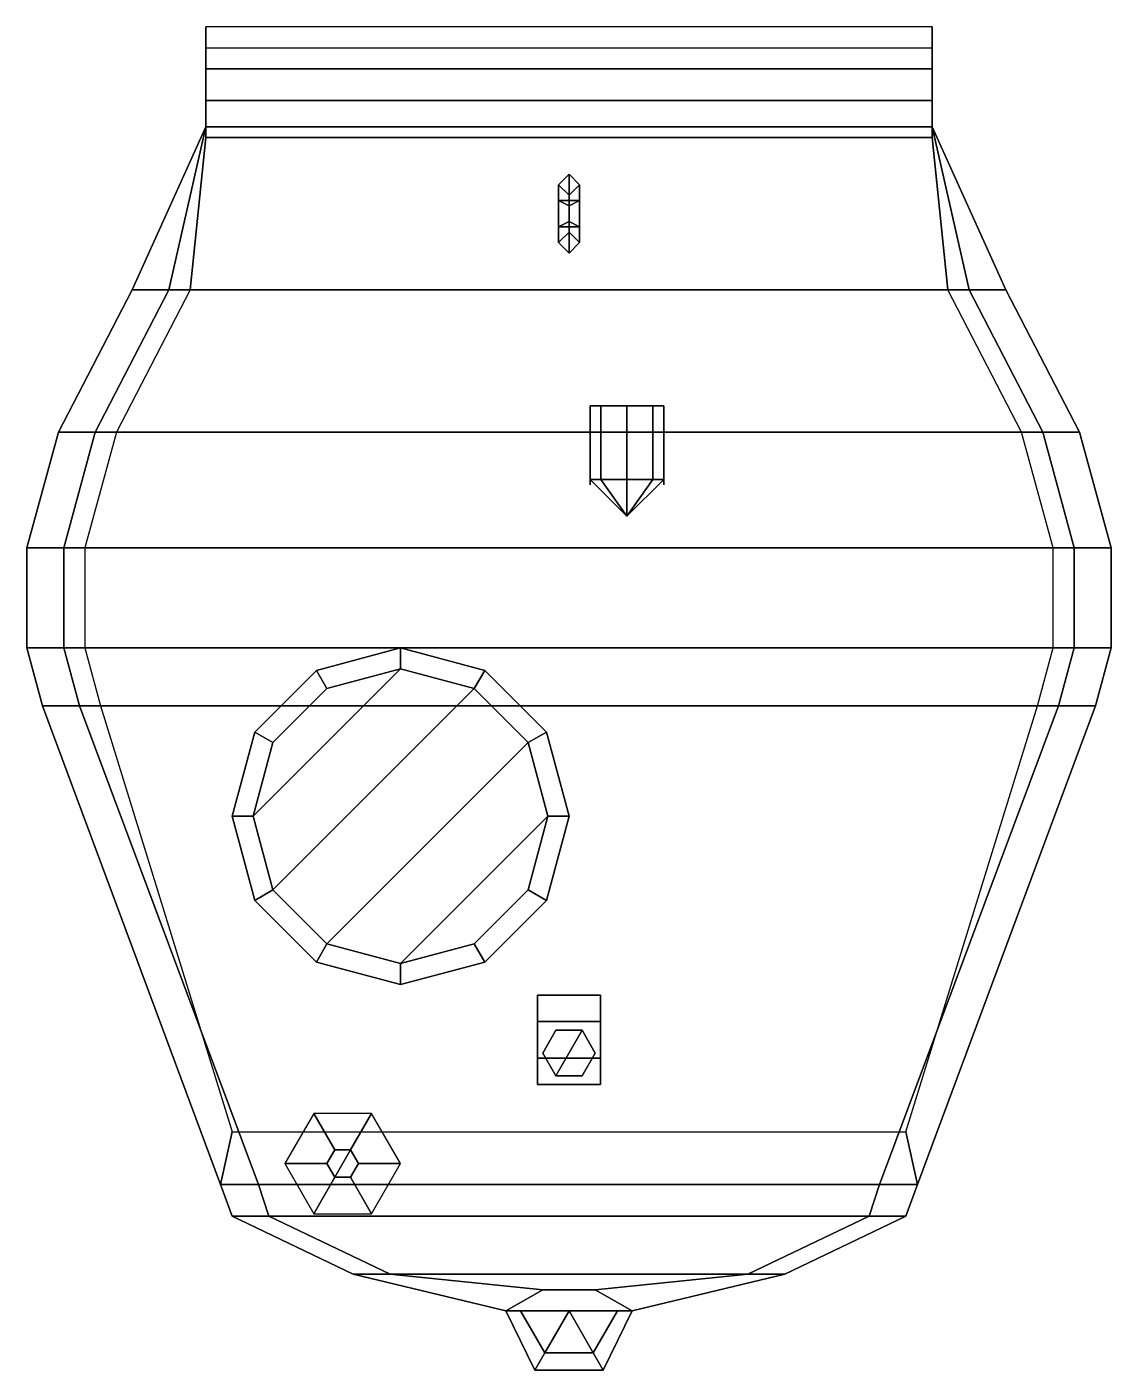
# Model space of a CAD drawing. Extents: x -1.03 to 1.03, y -1.4 to 1.15.
import ezdxf

# ---------------------------------------------------------------- set-up
doc = ezdxf.new("R2010")
doc.units = 0
doc.layers.add('TURRET', color=2, linetype='CONTINUOUS')

msp = doc.modelspace()

# ---------------------------------------------------------------- linework, layer by layer
at = {"layer": 'TURRET'}
for points in [[(-0.69, 1.11, 0.11), (-0.69, 1.01, 0.11), (-0.69, 1.07, 0.54), (-0.69, 1.15, 0.43)], [(-0.69, 1.15, 0.43), (-0.69, 1.07, 0.54), (0.69, 1.07, 0.54), (0.69, 1.15, 0.43)], [(0.69, 1.07, 0.54), (0.69, 1.01, 0.11), (0.69, 1.11, 0.11), (0.69, 1.15, 0.43)], [(0.69, 1.11, 0.11), (0.69, 1.01, 0.11), (-0.69, 1.01, 0.11), (-0.69, 1.11, 0.11)], [(-0.69, 1.01, 0.11), (-0.69, 0.96, 0.07), (-0.69, 0.96, 0.54), (-0.69, 1.07, 0.54)], [(-0.69, 1.07, 0.54), (-0.69, 0.96, 0.54), (0.69, 0.96, 0.54), (0.69, 1.07, 0.54)], [(0.69, 0.96, 0.54), (0.69, 0.96, 0.07), (0.69, 1.01, 0.11), (0.69, 1.07, 0.54)], [(0.69, 1.01, 0.11), (0.69, 0.96, 0.07), (-0.69, 0.96, 0.07), (-0.69, 1.01, 0.11)], [(-0.69, 0.96, 0.07), (-0.83, 0.65, 0.07), (-0.83, 0.65, 0.65), (-0.69, 0.96, 0.61)], [(-0.69, 0.96, 0.61), (-0.83, 0.65, 0.65), (-0.76, 0.65, 0.72)], [(-0.69, 0.94), (-0.72, 0.65), (-0.83, 0.65, 0.07), (-0.69, 0.96, 0.07)], [(-0.76, 0.65, 0.72), (0.76, 0.65, 0.72), (0.69, 0.96, 0.61), (-0.69, 0.96, 0.61)], [(-0.69, 0.96, 0.61), (0.69, 0.96, 0.61), (0.69, 0.96, 0.54), (-0.69, 0.96, 0.54)], [(-0.69, 0.96, 0.07), (0.69, 0.96, 0.07), (0.69, 0.94), (-0.69, 0.94)], [(0.69, 0.96, 0.61), (0.83, 0.65, 0.65), (0.83, 0.65, 0.07), (0.69, 0.96, 0.07)], [(0.76, 0.65, 0.72), (0.76, 0.65, 0.72), (0.83, 0.65, 0.65), (0.69, 0.96, 0.61)], [(0.69, 0.96, 0.07), (0.83, 0.65, 0.07), (0.72, 0.65), (0.69, 0.94)], [(0.69, 0.94), (0.72, 0.65), (-0.72, 0.65), (-0.69, 0.94)], [(0, 0.87, 0.74), (-0.02, 0.85, 0.72), (-0.02, 0.82, 0.76), (0, 0.82, 0.78)], [(0, 0.87, 0.64), (-0.02, 0.85, 0.65), (-0.02, 0.85, 0.72), (0, 0.87, 0.74)], [(0.02, 0.85, 0.72), (0, 0.87, 0.74), (0, 0.82, 0.78), (0.02, 0.82, 0.76)], [(0.02, 0.85, 0.65), (0, 0.87, 0.64), (0, 0.87, 0.74), (0.02, 0.85, 0.72)], [(-0.02, 0.85, 0.72), (0, 0.83, 0.71), (0, 0.81, 0.74), (-0.02, 0.82, 0.76)], [(-0.02, 0.85, 0.65), (0, 0.83, 0.65), (0, 0.83, 0.71), (-0.02, 0.85, 0.72)], [(0, 0.83, 0.71), (0.02, 0.85, 0.72), (0.02, 0.82, 0.76), (0, 0.81, 0.74)], [(0, 0.83, 0.65), (0.02, 0.85, 0.65), (0.02, 0.85, 0.72), (0, 0.83, 0.71)], [(0, 0.78, 0.74), (-0.02, 0.77, 0.76), (-0.02, 0.82, 0.76), (0, 0.81, 0.74)], [(-0.02, 0.77, 0.76), (0, 0.77, 0.78), (0, 0.82, 0.78), (-0.02, 0.82, 0.76)], [(0.02, 0.77, 0.76), (0, 0.78, 0.74), (0, 0.81, 0.74), (0.02, 0.82, 0.76)], [(0, 0.77, 0.78), (0.02, 0.77, 0.76), (0.02, 0.82, 0.76), (0, 0.82, 0.78)], [(0, 0.76, 0.71), (-0.02, 0.74, 0.72), (-0.02, 0.77, 0.76), (0, 0.78, 0.74)], [(-0.02, 0.74, 0.72), (0, 0.72, 0.73), (0, 0.77, 0.78), (-0.02, 0.77, 0.76)], [(0.02, 0.74, 0.72), (0, 0.76, 0.71), (0, 0.78, 0.74), (0.02, 0.77, 0.76)], [(0, 0.72, 0.73), (0.02, 0.74, 0.72), (0.02, 0.77, 0.76), (0, 0.77, 0.78)], [(0, 0.76, 0.67), (-0.02, 0.74, 0.68), (-0.02, 0.74, 0.72), (0, 0.76, 0.71)], [(0.02, 0.74, 0.68), (0, 0.76, 0.67), (0, 0.76, 0.71), (0.02, 0.74, 0.72)], [(-0.02, 0.74, 0.68), (0, 0.72, 0.69), (0, 0.72, 0.73), (-0.02, 0.74, 0.72)], [(0, 0.72, 0.69), (0.02, 0.74, 0.68), (0.02, 0.74, 0.72), (0, 0.72, 0.73)], [(-0.83, 0.65, 0.07), (-0.97, 0.38, 0.07), (-0.97, 0.38, 0.65), (-0.83, 0.65, 0.65)], [(-0.83, 0.65, 0.65), (-0.97, 0.38, 0.65), (-0.9, 0.38, 0.72), (-0.76, 0.65, 0.72)], [(-0.72, 0.65), (-0.86, 0.38), (-0.97, 0.38, 0.07), (-0.83, 0.65, 0.07)], [(-0.9, 0.38, 0.72), (0.9, 0.38, 0.72), (0.76, 0.65, 0.72), (-0.76, 0.65, 0.72)], [(0.83, 0.65, 0.07), (0.97, 0.38, 0.07), (0.86, 0.38), (0.72, 0.65)], [(0.76, 0.65, 0.72), (0.9, 0.38, 0.72), (0.97, 0.38, 0.65), (0.83, 0.65, 0.65)], [(0.83, 0.65, 0.65), (0.97, 0.38, 0.65), (0.97, 0.38, 0.07), (0.83, 0.65, 0.07)], [(0.0605, 0.43, 0.9495), (0.04, 0.43, 0.9), (0.04, 0.29, 0.9), (0.0605, 0.29, 0.9495)], [(0.04, 0.43, 0.9), (0.0605, 0.43, 0.8505), (0.0605, 0.29, 0.8505), (0.04, 0.29, 0.9)], [(0.11, 0.43, 0.97), (0.0605, 0.43, 0.8505), (0.04, 0.43, 0.9), (0.0605, 0.43, 0.9495)], [(0.11, 0.43, 0.97), (0.0605, 0.43, 0.9495), (0.0605, 0.29, 0.9495), (0.11, 0.29, 0.97)], [(0.0605, 0.43, 0.8505), (0.11, 0.43, 0.83), (0.11, 0.29, 0.83), (0.0605, 0.29, 0.8505)], [(0.1595, 0.43, 0.9495), (0.11, 0.43, 0.83), (0.0605, 0.43, 0.8505), (0.11, 0.43, 0.97)], [(0.1595, 0.43, 0.9495), (0.11, 0.43, 0.97), (0.11, 0.29, 0.97), (0.1595, 0.29, 0.9495)], [(0.11, 0.43, 0.83), (0.1595, 0.43, 0.8505), (0.1595, 0.29, 0.8505), (0.11, 0.29, 0.83)], [(0.18, 0.43, 0.9), (0.1595, 0.43, 0.8505), (0.11, 0.43, 0.83), (0.1595, 0.43, 0.9495)], [(0.18, 0.43, 0.9), (0.1595, 0.43, 0.9495), (0.1595, 0.29, 0.9495), (0.18, 0.29, 0.9)], [(0.1595, 0.43, 0.8505), (0.18, 0.43, 0.9), (0.18, 0.29, 0.9), (0.1595, 0.29, 0.8505)], [(-0.97, 0.38, 0.07), (-1.03, 0.16, 0.07), (-1.03, 0.16, 0.65), (-0.97, 0.38, 0.65)], [(-0.97, 0.38, 0.65), (-1.03, 0.16, 0.65), (-0.96, 0.16, 0.72), (-0.9, 0.38, 0.72)], [(-0.86, 0.38), (-0.92, 0.16), (-1.03, 0.16, 0.07), (-0.97, 0.38, 0.07)], [(-0.96, 0.16, 0.72), (0.96, 0.16, 0.72), (0.9, 0.38, 0.72), (-0.9, 0.38, 0.72)], [(0.97, 0.38, 0.07), (1.03, 0.16, 0.07), (0.92, 0.16), (0.86, 0.38)], [(0.9, 0.38, 0.72), (0.96, 0.16, 0.72), (1.03, 0.16, 0.65), (0.97, 0.38, 0.65)], [(0.97, 0.38, 0.65), (1.03, 0.16, 0.65), (1.03, 0.16, 0.07), (0.97, 0.38, 0.07)], [(0.04, 0.35, 0.72), (0.04, 0.28, 0.72), (0.04, 0.29, 0.94), (0.04, 0.34, 0.94)], [(0.04, 0.34, 0.94), (0.04, 0.29, 0.94), (0.04, 0.28, 0.72), (0.04, 0.35, 0.72)], [(0.18, 0.34, 0.94), (0.18, 0.29, 0.94), (0.18, 0.28, 0.72), (0.18, 0.35, 0.72)], [(0.18, 0.35, 0.72), (0.18, 0.28, 0.72), (0.18, 0.29, 0.94), (0.18, 0.34, 0.94)], [(0.0605, 0.29, 0.9495), (0.04, 0.29, 0.9), (0.11, 0.22, 0.9)], [(0.04, 0.29, 0.9), (0.0605, 0.29, 0.8505), (0.11, 0.22, 0.9)], [(0.11, 0.29, 0.97), (0.0605, 0.29, 0.9495), (0.11, 0.22, 0.9)], [(0.0605, 0.29, 0.8505), (0.11, 0.29, 0.83), (0.11, 0.22, 0.9)], [(0.18, 0.29, 0.9), (0.1595, 0.29, 0.9495), (0.11, 0.22, 0.9)], [(0.1595, 0.29, 0.9495), (0.11, 0.29, 0.97), (0.11, 0.22, 0.9)], [(0.11, 0.29, 0.83), (0.1595, 0.29, 0.8505), (0.11, 0.22, 0.9)], [(0.1595, 0.29, 0.8505), (0.18, 0.29, 0.9), (0.11, 0.22, 0.9)], [(-1.03, 0.16, 0.07), (-1.03, -0.03, 0.07), (-1.03, -0.03, 0.65), (-1.03, 0.16, 0.65)], [(-1.03, 0.16, 0.65), (-1.03, -0.03, 0.65), (-0.96, -0.03, 0.72), (-0.96, 0.16, 0.72)], [(-0.92, 0.16), (-0.92, -0.03), (-1.03, -0.03, 0.07), (-1.03, 0.16, 0.07)], [(-0.96, -0.03, 0.72), (0.96, -0.03, 0.72), (0.96, 0.16, 0.72), (-0.96, 0.16, 0.72)], [(1.03, 0.16, 0.07), (1.03, -0.03, 0.07), (0.92, -0.03), (0.92, 0.16)], [(0.96, 0.16, 0.72), (0.96, -0.03, 0.72), (1.03, -0.03, 0.65), (1.03, 0.16, 0.65)], [(1.03, 0.16, 0.65), (1.03, -0.03, 0.65), (1.03, -0.03, 0.07), (1.03, 0.16, 0.07)], [(-1.03, -0.03, 0.07), (-1, -0.14, 0.07), (-1, -0.14, 0.65), (-1.03, -0.03, 0.65)], [(-1.03, -0.03, 0.65), (-1, -0.14, 0.65), (-0.93, -0.14, 0.72), (-0.96, -0.03, 0.72)], [(-0.92, -0.03), (-0.89, -0.14), (-1, -0.14, 0.07), (-1.03, -0.03, 0.07)], [(-0.93, -0.14, 0.72), (0.93, -0.14, 0.72), (0.96, -0.03, 0.72), (-0.96, -0.03, 0.72)], [(-0.32, -0.03, 0.8), (-0.48, -0.0729, 0.8), (-0.46, -0.1075, 0.87), (-0.32, -0.07, 0.87)], [(-0.32, -0.03, 0.72), (-0.48, -0.0729, 0.72), (-0.48, -0.0729, 0.8), (-0.32, -0.03, 0.8)], [(-0.16, -0.0729, 0.8), (-0.32, -0.03, 0.8), (-0.32, -0.07, 0.87), (-0.18, -0.1075, 0.87)], [(-0.16, -0.0729, 0.72), (-0.32, -0.03, 0.72), (-0.32, -0.03, 0.8), (-0.16, -0.0729, 0.8)], [(1.03, -0.03, 0.07), (1, -0.14, 0.07), (0.89, -0.14), (0.92, -0.03)], [(0.96, -0.03, 0.72), (0.93, -0.14, 0.72), (1, -0.14, 0.65), (1.03, -0.03, 0.65)], [(1.03, -0.03, 0.65), (1, -0.14, 0.65), (1, -0.14, 0.07), (1.03, -0.03, 0.07)], [(-0.46, -0.1075, 0.87), (-0.5625, -0.21, 0.87), (-0.6, -0.35, 0.87), (-0.32, -0.07, 0.87)], [(-0.32, -0.07, 0.87), (-0.6, -0.35, 0.87), (-0.5625, -0.49, 0.87), (-0.18, -0.1075, 0.87)], [(-0.48, -0.0729, 0.8), (-0.5971, -0.19, 0.8), (-0.5625, -0.21, 0.87), (-0.46, -0.1075, 0.87)], [(-0.48, -0.0729, 0.72), (-0.5971, -0.19, 0.72), (-0.5971, -0.19, 0.8), (-0.48, -0.0729, 0.8)], [(-0.0429, -0.19, 0.8), (-0.16, -0.0729, 0.8), (-0.18, -0.1075, 0.87), (-0.0775, -0.21, 0.87)], [(-0.0429, -0.19, 0.72), (-0.16, -0.0729, 0.72), (-0.16, -0.0729, 0.8), (-0.0429, -0.19, 0.8)], [(-0.18, -0.1075, 0.87), (-0.5625, -0.49, 0.87), (-0.46, -0.5925, 0.87), (-0.0775, -0.21, 0.87)], [(-1, -0.14, 0.07), (-0.6623, -1.05, 0.07), (-0.6623, -1.05, 0.65), (-1, -0.14, 0.65)], [(-1, -0.14, 0.65), (-0.6623, -1.05, 0.65), (-0.59, -1.05, 0.72), (-0.93, -0.14, 0.72)], [(-0.89, -0.14), (-0.64, -0.95), (-0.6623, -1.05, 0.07), (-1, -0.14, 0.07)], [(-0.59, -1.05, 0.72), (0.59, -1.05, 0.72), (0.93, -0.14, 0.72), (-0.93, -0.14, 0.72)], [(0.93, -0.14, 0.72), (0.59, -1.05, 0.72), (0.6623, -1.05, 0.65), (1, -0.14, 0.65)], [(1, -0.14, 0.07), (0.6623, -1.05, 0.07), (0.64, -0.95), (0.89, -0.14)], [(1, -0.14, 0.65), (0.6623, -1.05, 0.65), (0.6623, -1.05, 0.07), (1, -0.14, 0.07)], [(-0.5971, -0.19, 0.8), (-0.64, -0.35, 0.8), (-0.6, -0.35, 0.87), (-0.5625, -0.21, 0.87)], [(-0.5971, -0.19, 0.72), (-0.64, -0.35, 0.72), (-0.64, -0.35, 0.8), (-0.5971, -0.19, 0.8)], [(0, -0.35, 0.8), (-0.0429, -0.19, 0.8), (-0.0775, -0.21, 0.87), (-0.04, -0.35, 0.87)], [(0, -0.35, 0.72), (-0.0429, -0.19, 0.72), (-0.0429, -0.19, 0.8), (0, -0.35, 0.8)], [(-0.0775, -0.21, 0.87), (-0.46, -0.5925, 0.87), (-0.32, -0.63, 0.87), (-0.04, -0.35, 0.87)], [(-0.64, -0.35, 0.8), (-0.5971, -0.51, 0.8), (-0.5625, -0.49, 0.87), (-0.6, -0.35, 0.87)], [(-0.64, -0.35, 0.72), (-0.5971, -0.51, 0.72), (-0.5971, -0.51, 0.8), (-0.64, -0.35, 0.8)], [(-0.04, -0.35, 0.87), (-0.32, -0.63, 0.87), (-0.18, -0.5925, 0.87), (-0.0775, -0.49, 0.87)], [(-0.0429, -0.51, 0.8), (0, -0.35, 0.8), (-0.04, -0.35, 0.87), (-0.0775, -0.49, 0.87)], [(-0.0429, -0.51, 0.72), (0, -0.35, 0.72), (0, -0.35, 0.8), (-0.0429, -0.51, 0.8)], [(-0.5971, -0.51, 0.8), (-0.48, -0.6271, 0.8), (-0.46, -0.5925, 0.87), (-0.5625, -0.49, 0.87)], [(-0.5971, -0.51, 0.72), (-0.48, -0.6271, 0.72), (-0.48, -0.6271, 0.8), (-0.5971, -0.51, 0.8)], [(-0.16, -0.6271, 0.8), (-0.0429, -0.51, 0.8), (-0.0775, -0.49, 0.87), (-0.18, -0.5925, 0.87)], [(-0.16, -0.6271, 0.72), (-0.0429, -0.51, 0.72), (-0.0429, -0.51, 0.8), (-0.16, -0.6271, 0.8)], [(-0.48, -0.6271, 0.8), (-0.32, -0.67, 0.8), (-0.32, -0.63, 0.87), (-0.46, -0.5925, 0.87)], [(-0.32, -0.67, 0.8), (-0.16, -0.6271, 0.8), (-0.18, -0.5925, 0.87), (-0.32, -0.63, 0.87)], [(-0.48, -0.6271, 0.72), (-0.32, -0.67, 0.72), (-0.32, -0.67, 0.8), (-0.48, -0.6271, 0.8)], [(-0.32, -0.67, 0.72), (-0.16, -0.6271, 0.72), (-0.16, -0.6271, 0.8), (-0.32, -0.67, 0.8)], [(-0.06, -0.69, 0.75), (-0.06, -0.81, 0.75), (-0.06, -0.86, 0.85), (-0.06, -0.74, 0.85)], [(0.06, -0.74, 0.85), (0.06, -0.69, 0.75), (-0.06, -0.69, 0.75), (-0.06, -0.74, 0.85)], [(-0.06, -0.69, 0.72), (-0.06, -0.81, 0.72), (-0.06, -0.81, 0.75), (-0.06, -0.69, 0.75)], [(0.06, -0.69, 0.75), (0.06, -0.69, 0.72), (-0.06, -0.69, 0.72), (-0.06, -0.69, 0.75)], [(0.06, -0.86, 0.85), (0.06, -0.81, 0.75), (0.06, -0.69, 0.75), (0.06, -0.74, 0.85)], [(0.06, -0.81, 0.75), (0.06, -0.81, 0.72), (0.06, -0.69, 0.72), (0.06, -0.69, 0.75)], [(-0.06, -0.74, 0.85), (-0.06, -0.86, 0.85), (0.06, -0.86, 0.85), (0.06, -0.74, 0.85)], [(-0.025, -0.7567, 0.85), (-0.05, -0.8, 0.85), (-0.05, -0.8, 1.18), (-0.025, -0.7567, 1.18)], [(-0.025, -0.7567, 1.18), (-0.05, -0.8, 1.18), (-0.025, -0.8433, 1.18), (0.025, -0.7567, 1.18)], [(0.025, -0.7567, 0.85), (-0.025, -0.7567, 0.85), (-0.025, -0.7567, 1.18), (0.025, -0.7567, 1.18)], [(0.025, -0.7567, 1.18), (-0.025, -0.8433, 1.18), (0.025, -0.8433, 1.18), (0.05, -0.8, 1.18)], [(0.05, -0.8, 0.85), (0.025, -0.7567, 0.85), (0.025, -0.7567, 1.18), (0.05, -0.8, 1.18)], [(-0.06, -0.86, 0.85), (-0.06, -0.81, 0.75), (0.06, -0.81, 0.75), (0.06, -0.86, 0.85)], [(-0.06, -0.81, 0.75), (-0.06, -0.81, 0.72), (0.06, -0.81, 0.72), (0.06, -0.81, 0.75)], [(-0.05, -0.8, 0.85), (-0.025, -0.8433, 0.85), (-0.025, -0.8433, 1.18), (-0.05, -0.8, 1.18)], [(0.025, -0.8433, 0.85), (0.05, -0.8, 0.85), (0.05, -0.8, 1.18), (0.025, -0.8433, 1.18)], [(-0.025, -0.8433, 0.85), (0.025, -0.8433, 0.85), (0.025, -0.8433, 1.18), (-0.025, -0.8433, 1.18)], [(-0.485, -0.9147, 0.72), (-0.54, -1.01, 0.72), (-0.46, -1.01, 0.74), (-0.445, -0.984, 0.74)], [(-0.375, -0.9147, 0.72), (-0.485, -0.9147, 0.72), (-0.445, -0.984, 0.74), (-0.415, -0.984, 0.74)], [(-0.32, -1.01, 0.72), (-0.375, -0.9147, 0.72), (-0.415, -0.984, 0.74), (-0.4, -1.01, 0.74)], [(-0.64, -0.95), (0.64, -0.95), (0.6623, -1.05, 0.07), (-0.6623, -1.05, 0.07)], [(-0.445, -0.984, 0.74), (-0.46, -1.01, 0.74), (-0.46, -1.01, 0.82), (-0.445, -0.984, 0.82)], [(-0.445, -0.984, 0.82), (-0.46, -1.01, 0.82), (-0.445, -1.036, 0.82), (-0.415, -0.984, 0.82)], [(-0.415, -0.984, 0.74), (-0.445, -0.984, 0.74), (-0.445, -0.984, 0.82), (-0.415, -0.984, 0.82)], [(-0.415, -0.984, 0.82), (-0.445, -1.036, 0.82), (-0.415, -1.036, 0.82), (-0.4, -1.01, 0.82)], [(-0.4, -1.01, 0.74), (-0.415, -0.984, 0.74), (-0.415, -0.984, 0.82), (-0.4, -1.01, 0.82)], [(-0.54, -1.01, 0.72), (-0.485, -1.1053, 0.72), (-0.445, -1.036, 0.74), (-0.46, -1.01, 0.74)], [(-0.46, -1.01, 0.74), (-0.445, -1.036, 0.74), (-0.445, -1.036, 0.82), (-0.46, -1.01, 0.82)], [(-0.415, -1.036, 0.74), (-0.4, -1.01, 0.74), (-0.4, -1.01, 0.82), (-0.415, -1.036, 0.82)], [(-0.375, -1.1053, 0.72), (-0.32, -1.01, 0.72), (-0.4, -1.01, 0.74), (-0.415, -1.036, 0.74)], [(-0.485, -1.1053, 0.72), (-0.375, -1.1053, 0.72), (-0.415, -1.036, 0.74), (-0.445, -1.036, 0.74)], [(-0.445, -1.036, 0.74), (-0.415, -1.036, 0.74), (-0.415, -1.036, 0.82), (-0.445, -1.036, 0.82)], [(-0.6623, -1.05, 0.65), (-0.64, -1.11, 0.65), (-0.57, -1.11, 0.72), (-0.59, -1.05, 0.72)], [(-0.6623, -1.05, 0.07), (-0.64, -1.11, 0.11), (-0.64, -1.11, 0.65), (-0.6623, -1.05, 0.65)], [(-0.6623, -1.05, 0.07), (0.6623, -1.05, 0.07), (0.64, -1.11, 0.11), (-0.64, -1.11, 0.11)], [(-0.57, -1.11, 0.72), (0.57, -1.11, 0.72), (0.59, -1.05, 0.72), (-0.59, -1.05, 0.72)], [(0.59, -1.05, 0.72), (0.57, -1.11, 0.72), (0.64, -1.11, 0.65), (0.6623, -1.05, 0.65)], [(0.6623, -1.05, 0.65), (0.64, -1.11, 0.65), (0.64, -1.11, 0.11), (0.6623, -1.05, 0.07)], [(0.64, -1.11, 0.11), (0.41, -1.22, 0.18), (-0.41, -1.22, 0.18), (-0.64, -1.11, 0.11)], [(-0.64, -1.11, 0.11), (-0.41, -1.22, 0.18), (-0.41, -1.22, 0.65), (-0.64, -1.11, 0.65)], [(-0.64, -1.11, 0.65), (-0.41, -1.22, 0.65), (-0.34, -1.22, 0.72), (-0.57, -1.11, 0.72)], [(-0.34, -1.22, 0.72), (0.34, -1.22, 0.72), (0.57, -1.11, 0.72), (-0.57, -1.11, 0.72)], [(0.57, -1.11, 0.72), (0.34, -1.22, 0.72), (0.41, -1.22, 0.65), (0.64, -1.11, 0.65)], [(0.64, -1.11, 0.65), (0.41, -1.22, 0.65), (0.41, -1.22, 0.18), (0.64, -1.11, 0.11)], [(0.41, -1.22, 0.18), (0.12, -1.29, 0.25), (-0.12, -1.29, 0.25), (-0.41, -1.22, 0.18)], [(-0.41, -1.22, 0.18), (-0.12, -1.29, 0.25), (-0.12, -1.29, 0.65), (-0.41, -1.22, 0.65)], [(-0.41, -1.22, 0.65), (-0.12, -1.29, 0.65), (-0.05, -1.25, 0.72), (-0.34, -1.22, 0.72)], [(-0.05, -1.25, 0.72), (0.05, -1.25, 0.72), (0.34, -1.22, 0.72), (-0.34, -1.22, 0.72)], [(0.34, -1.22, 0.72), (0.05, -1.25, 0.72), (0.12, -1.29, 0.65), (0.41, -1.22, 0.65)], [(0.41, -1.22, 0.65), (0.12, -1.29, 0.65), (0.12, -1.29, 0.25), (0.41, -1.22, 0.18)], [(-0.12, -1.29, 0.65), (0.12, -1.29, 0.65), (0.05, -1.25, 0.72), (-0.05, -1.25, 0.72)], [(-0.12, -1.29, 0.25), (0.12, -1.29, 0.25), (0.12, -1.29, 0.31), (-0.12, -1.29, 0.31)], [(-0.12, -1.29, 0.31), (-0.065, -1.4026, 0.31), (-0.065, -1.4026, 0.48), (-0.12, -1.29, 0.48)], [(-0.0919, -1.29, 0.55), (-0.12, -1.29, 0.48), (-0.065, -1.4026, 0.48), (-0.046, -1.3696, 0.55)], [(0, -1.29, 0.57), (0, -1.29, 0.57), (0.12, -1.29, 0.65), (-0.12, -1.29, 0.65)], [(-0.0919, -1.29, 0.55), (-0.0919, -1.29, 0.55), (0, -1.29, 0.57), (-0.12, -1.29, 0.65)], [(-0.12, -1.29, 0.48), (-0.12, -1.29, 0.48), (-0.0919, -1.29, 0.55), (-0.12, -1.29, 0.65)], [(-0.12, -1.29, 0.31), (0.12, -1.29, 0.31), (0.065, -1.4026, 0.31), (-0.065, -1.4026, 0.31)], [(0, -1.29, 0.57), (-0.0919, -1.29, 0.55), (-0.046, -1.3696, 0.55), (0, -1.29, 0.57)], [(0, -1.29, 0.57), (-0.046, -1.3696, 0.55), (0.046, -1.3696, 0.55), (0, -1.29, 0.57)], [(0, -1.29, 0.57), (0.046, -1.3696, 0.55), (0.0919, -1.29, 0.55), (0, -1.29, 0.57)], [(0.0919, -1.29, 0.55), (0.0919, -1.29, 0.55), (0.12, -1.29, 0.65), (0, -1.29, 0.57)], [(0.046, -1.3696, 0.55), (0.065, -1.4026, 0.48), (0.12, -1.29, 0.48), (0.0919, -1.29, 0.55)], [(0.065, -1.4026, 0.31), (0.12, -1.29, 0.31), (0.12, -1.29, 0.48), (0.065, -1.4026, 0.48)], [(0.12, -1.29, 0.48), (0.12, -1.29, 0.48), (0.12, -1.29, 0.65), (0.0919, -1.29, 0.55)], [(-0.046, -1.3696, 0.55), (-0.065, -1.4026, 0.48), (0.065, -1.4026, 0.48), (0.046, -1.3696, 0.55)], [(-0.065, -1.4026, 0.31), (0.065, -1.4026, 0.31), (0.065, -1.4026, 0.48), (-0.065, -1.4026, 0.48)]]:
    msp.add_3dface(points, dxfattribs=at)

doc.saveas('drawing.dxf')
